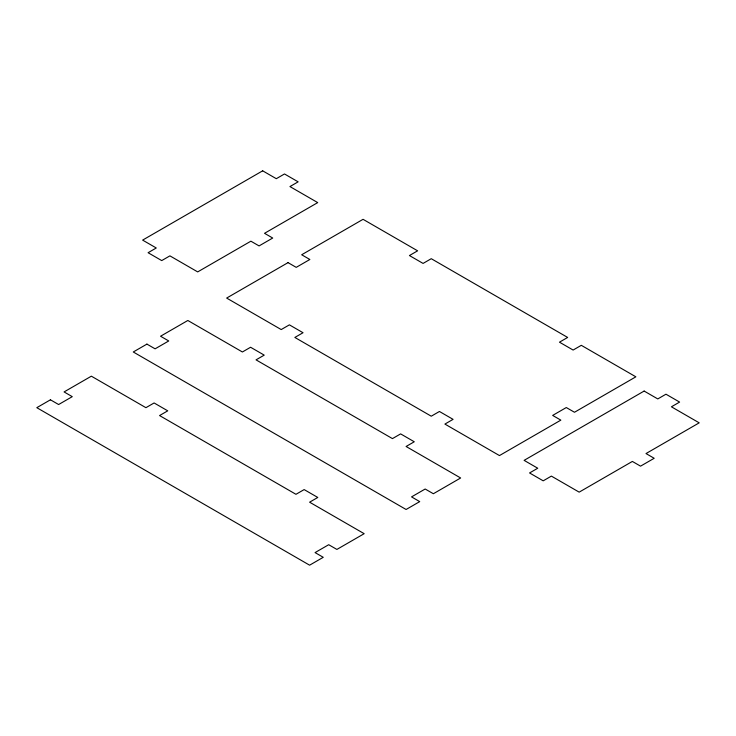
<?xml version="1.0" encoding="UTF-8"?>
<svg xmlns="http://www.w3.org/2000/svg" width="736" height="736" viewBox="0 0 736 736"><rect width="100%" height="100%" fill="white"/><g stroke="black" fill="none" stroke-linecap="round" stroke-linejoin="round"><path stroke-width="1.1" d="M262.669 170.816L142.628 240.111L156.271 247.986L148.083 252.715L161.727 260.59L169.915 255.861L197.69 271.906L250.884 241.187L259.072 245.916L272.716 238.041L264.528 233.312L317.722 202.602L289.947 186.567L298.135 181.838L284.492 173.963L276.304 178.692L262.669 170.816M50.444 399.804L36.8 407.68L309.608 565.184L323.251 557.308L315.063 552.589L328.707 544.714L336.886 549.433L364.173 533.683L309.608 502.182L317.796 497.462L304.152 489.587L295.964 494.307L159.565 415.555L167.744 410.835L154.109 402.96L145.921 407.68L91.365 376.179L64.078 391.929L72.266 396.658L58.622 404.533L50.444 399.804M146.915 344.108L133.271 351.983L406.088 509.487L419.722 501.612L411.544 496.892L425.178 489.017L433.366 493.736L460.644 477.986L406.088 446.485L414.267 441.766L400.632 433.89L392.444 438.61L256.036 359.858L264.224 355.129L250.58 347.254L242.402 351.983L187.836 320.482L160.558 336.232L168.737 340.961L155.103 348.836L146.915 344.108M288.034 262.632L226.651 298.071L281.216 329.572L289.395 324.852L303.039 332.727L294.851 337.447L431.259 416.199L439.438 411.479L453.082 419.354L444.903 424.074L499.459 455.575L560.841 420.136L552.662 415.417L566.297 407.542L574.485 412.261L635.867 376.823L581.302 345.322L573.123 350.051L559.48 342.176L567.658 337.447L431.259 258.695L423.071 263.424L409.437 255.548L417.616 250.82L363.06 219.319L301.677 254.757L309.856 259.486L296.222 267.361L288.034 262.632M644.138 391.055L524.106 460.359L537.749 468.234L529.561 472.954L543.205 480.829L551.384 476.109L579.168 492.145L632.362 461.435L640.55 466.155L654.184 458.28L646.006 453.56L699.2 422.841L671.425 406.806L679.604 402.077L665.97 394.202L657.782 398.93L644.138 391.055"/></g></svg>
